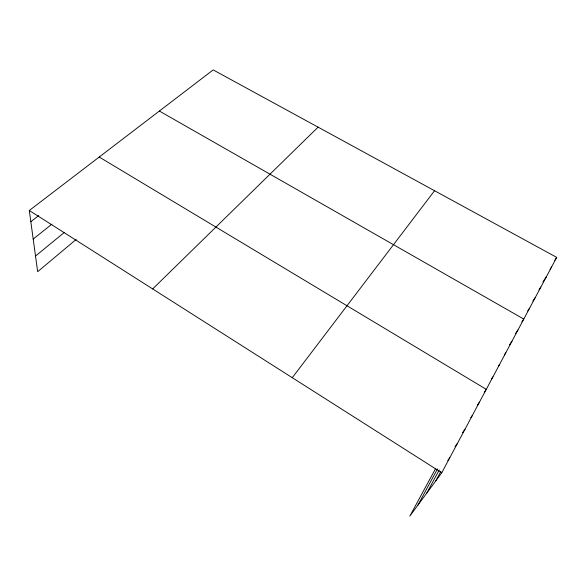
<?xml version="1.0" encoding="UTF-8"?>
<svg xmlns="http://www.w3.org/2000/svg" width="586" height="586" viewBox="0 0 586 586"><rect width="100%" height="100%" fill="white"/><g stroke="black" fill="none" stroke-linecap="round" stroke-linejoin="round"><path stroke-width="0.88" d="M435.435 468.873L409.834 516.098L441.771 472.755L556.7 257.379L213.179 69.902L29.3 210.491L37.658 271.699L76.165 239.447M435.845 480.798L440.855 471.437M426.755 493.134L439.236 469.921M417.921 505.117L437.478 468.917M554.759 260.279L556.7 257.379M550.1 269.179L551.558 267.004M542.885 281.939L546.291 276.885M538.937 289.894L540.878 287.023M532.901 301.006L535.333 297.424M527.693 310.954L529.634 308.104M521.84 321.904L523.781 319.07L159.37 111.04M515.526 333.529L517.943 330.006M509.542 344.729L511.952 341.228M504.356 354.852L505.799 352.765M498.43 366.111L499.47 364.617M491.412 379.025L492.973 376.805M484.219 392.276L486.277 389.346L99.21 157.041M477.348 405.138L479.399 402.238M470.785 417.664L472.316 415.518M462.486 432.71L465.02 429.186M454.992 446.744L457.505 443.272M447.763 460.515L449.755 457.783M292.268 377.692L434.556 190.721M152.668 288.927L318.088 127.162M35.519 256.038L64.504 232.305M33.204 239.066L51.883 224.152M30.831 221.728L38.735 215.582M29.3 210.491L441.771 472.755"/></g></svg>
